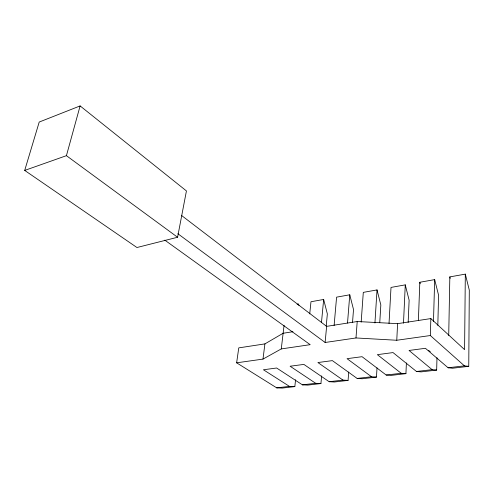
<?xml version="1.0" encoding="UTF-8"?>
<svg xmlns="http://www.w3.org/2000/svg" width="494" height="494" viewBox="0 0 494 494"><rect width="100%" height="100%" fill="white"/><g stroke="black" fill="none" stroke-linecap="round" stroke-linejoin="round"><path stroke-width="0.74" d="M436.986 357.73L436.665 370.074L432.114 369.648L409.044 350.462L425.427 348.295L448.095 367.771L452.535 368.221L468.757 366.332L469.3 290.12L465.317 274.127L449.836 276.893L448.713 335.519M465.317 274.127L464.588 349.647L430.854 318.581L397.596 323.65L357.211 321.52L326.614 326.367L181.415 215.372M437.82 325.342L438.592 295.27L434.677 279.61L419.82 282.265L418.387 320.532M433.479 321.643L434.677 279.61M468.757 366.332L464.428 365.856L430.342 335.531L430.854 318.581M377.027 367.882L376.465 377.089L371.525 376.749L347.06 358.681L362.046 356.693L386.197 375.032L391.044 375.391L405.932 373.655L406.401 362.942M408.161 322.397L409.131 300.21L405.271 284.865L391.007 287.422L389.025 323.502M403.493 323.187L405.271 284.865M177.84 233.711L325.132 342.484L355.989 337.958L396.768 340.261L397.596 323.65M379.763 322.607L380.831 304.959L377.027 289.922L363.3 292.374L361.17 322.107M374.934 322.99L377.027 289.922M355.989 337.958L357.211 321.52M321.631 375.909L320.927 383.56L315.672 383.295L290.108 366.227L303.866 364.405L329.183 381.714L334.364 381.998L348.072 380.399L348.715 372.019M352.518 322.489L353.513 309.534L349.771 294.795L336.587 297.153L334.111 325.484M347.517 323.057L349.771 294.795M326.219 326.17L327.349 313.925L323.663 299.469L310.979 301.735L309.726 313.912M325.132 342.484L326.614 326.367M321.471 322.489L323.663 299.469M292.923 331.709L283.111 333.265L264.92 343.886L238.763 347.875L236.632 362.818L276.72 387.864L282.167 388.08L294.838 386.604L295.566 379.756M236.632 362.818L262.981 359.107L281.271 348.918L284.069 325.28M262.981 359.107L264.92 343.886M177.581 237.25L186.436 190.937L80.114 105.92L39.211 122.049L24.7 170.418L136.943 247.519L177.581 237.25L66.424 155.672L24.7 170.418M66.424 155.672L80.114 105.92M297.098 304.218L298.53 303.958L298.913 305.453M281.271 348.918L310.183 344.676L164.817 240.152M396.768 340.261L430.342 335.531M276.72 387.864L289.453 386.37L294.838 386.604M289.453 386.37L263.426 369.765L276.628 368.011L302.433 384.851L315.672 383.295M329.183 381.714L342.966 380.096L348.072 380.399M342.966 380.096L317.914 362.54L332.369 360.626L357.137 378.435L371.525 376.749M386.197 375.032L401.177 373.273L405.932 373.655M401.177 373.273L377.367 354.661L393.026 352.586L416.479 371.482L432.114 369.648M448.095 367.771L464.428 365.856M320.927 383.56L307.756 385.098L302.433 384.851M376.465 377.089L362.164 378.756L357.137 378.435M436.665 370.074L421.135 371.883L416.479 371.482M428.576 350.308L430.286 351.784M419.82 282.265L420.19 283.741M449.836 276.893L450.195 278.332"/></g></svg>
